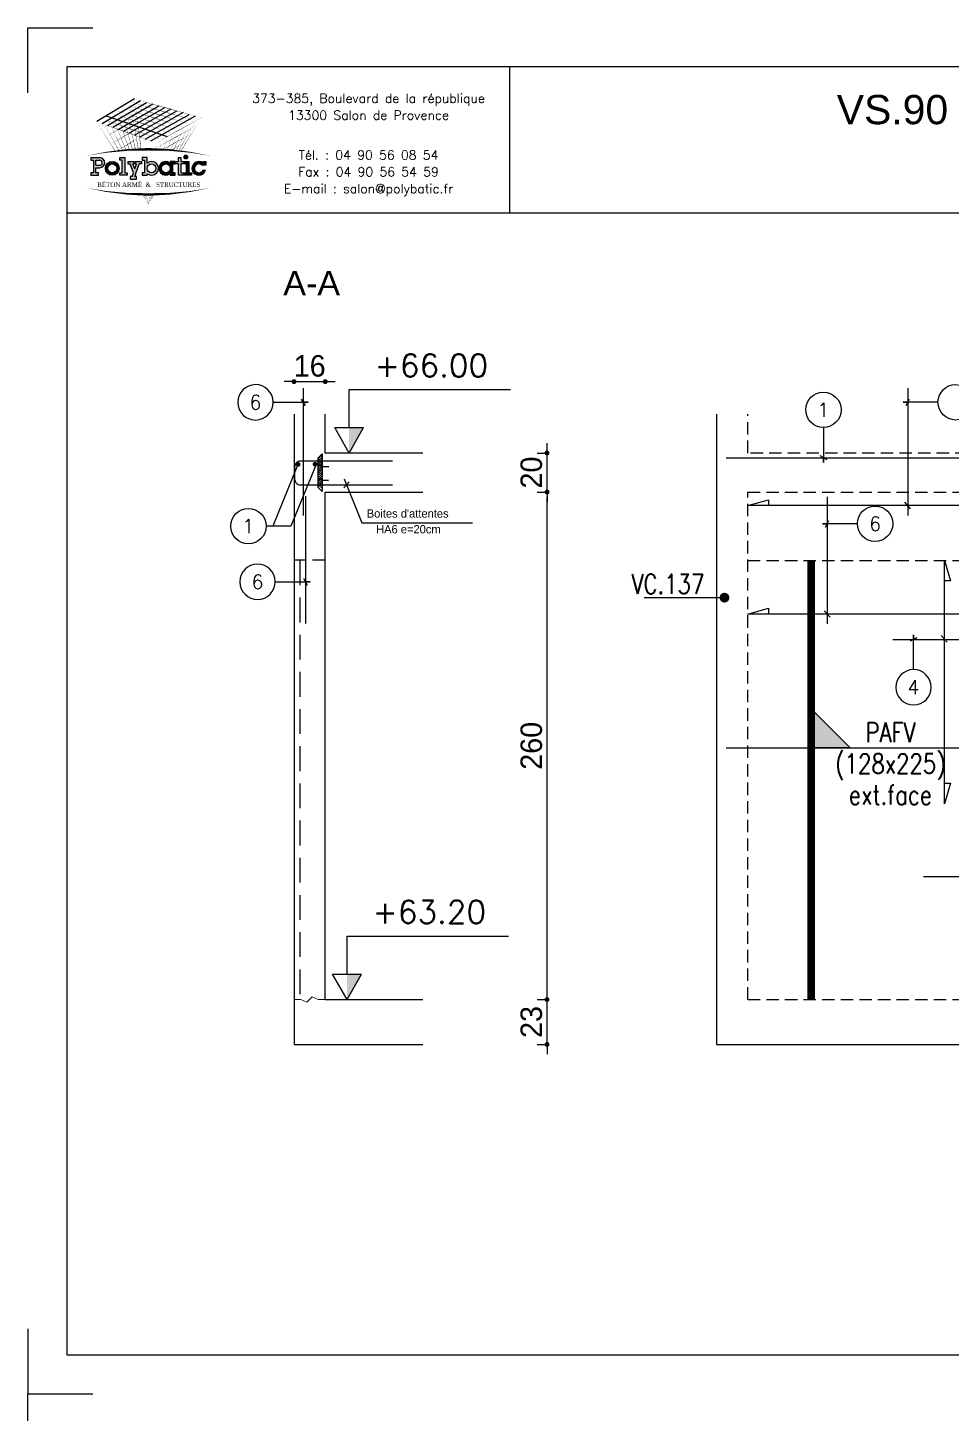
# Model space of a CAD drawing. Header units: metres. Extents: x -5618 to 118954, y -306 to 4637.
# Drawn here: x 2886 to 3359, y 884 to 1594 of the extents above; entities that cross this region are included whole.
import ezdxf
from ezdxf.enums import TextEntityAlignment as Align

# ---------------------------------------------------------------- set-up
doc = ezdxf.new("R2010")
doc.units = ezdxf.units.M
doc.linetypes.add('CACHE', pattern=[9.524999999999999, 6.35, -3.175])
doc.linetypes.add('CACHEX2', pattern=[19.049999999999997, 12.7, -6.35])
for name, color, linetype in [('COTATION', 1, 'Continuous'), ('GO-CARTOUCHE', 7, 'Continuous'), ('GO-FER-HA', 140, 'Continuous'), ('GO-TEXTE', 9, 'Continuous'), ('K_ENT_M_Building_V.76', 7, 'Continuous'), ('STR_COTATION', 1, 'Continuous'), ('STR_STA', 30, 'Continuous'), ('STR_TS', 22, 'Continuous'), ('STR_TS_TXT', 7, 'Continuous'), ('STR_VOI-POT', 6, 'Continuous')]:
    doc.layers.add(name, color=color, linetype=linetype)
doc.layers.add('Kofragna_forma', color=7, linetype='Continuous', lineweight=70)
doc.styles.add('ARIAL', font='ARIAL.TTF')
doc.styles.add('GrDimensions', font='simplex.shx')
doc.styles.add('Lucida', font='LSANSI.TTF')
doc.styles.add('POLYBATIC', font='TIMES.TTF')
doc.styles.add('schéma', font='simplex.shx')
doc.styles.add('TEXTE', font='romans.shx')
doc.styles.add('TEXTE TS', font='romans.shx', dxfattribs={"width": 0.7, "oblique": 15})
doc.styles.add('TEXTEBA', font='ARIAL.TTF')
doc.dimstyles.new('COUPE-20', dxfattribs={"dimscale": 0.5, "dimtxt": 22, "dimasz": 5, "dimexe": 0.05, "dimexo": 0, "dimgap": 5, "dimtad": 1, "dimdec": 0, "dimdsep": 46, "dimtxsty": 'Standard', "dimblk1": 'DOT', "dimblk2": 'DOT', "dimsah": 1, "dimcen": 0, "dimdle": 150, "dimclrd": 1, "dimclre": 1, "dimclrt": 7, "dimadec": 0, "dimazin": 0, "dimtfac": 1, "dimtdec": 0, "dimtix": 1, "dimtmove": 2, "dimatfit": 3, "dimldrblk": 'DOT', "dimfxl": 0, "dimtvp": 1, "dimtolj": 1, "dimtzin": 0, "dimarcsym": 0})

# ---------------------------------------------------------------- blocks, each defined once
blk = doc.blocks.new('ime')
at = {"layer": 'COTATION', "const_width": 2.5}
blk.add_lwpolyline([(1.25, 0, -1), (-1.25, 0, -1)], format="xyb", close=True, dxfattribs=at)
at = {"layer": 'COTATION'}
blk.add_lwpolyline([(41.09158464876236, 0), (0, 0)], dxfattribs=at)
at = {"layer": 'COTATION', "color": 7, "style": 'TEXTE TS', "width": 0.8}
blk.add_attdef('NAME', (9.079526555316988, 2), '', height=10, dxfattribs=at)
blk = doc.blocks.new('A$C492E529B')
h = blk.add_hatch(color=256)
h.paths.add_polyline_path([(-1.982500000000002, 0.1), (-2.082500000000003, 0.1), (-2.082500000000003, 0.2999999999999999), (-1.932500000000003, 0.2999999999999999, 1), (-1.932500000000003, 0.7), (-2.282500000000002, 0.7), (-2.282500000000001, 0.6), (-2.182500000000003, 0.6), (-2.182500000000003, 0.1), (-2.282500000000003, 0.1), (-2.282500000000004, -6.938893903907228e-18), (-1.982500000000003, -6.938893903907228e-18)])
h.paths.add_polyline_path([(-2.082500000000003, 0.3999999999999889), (-2.082500000000003, 0.6), (-1.932500000000003, 0.6, -1), (-1.932500000000003, 0.3999999999999999)], flags=16)
for color, points in [(256, [(-0.9375, 0.7), (-1.137499999999999, 0.7000000000000001), (-1.137500000000001, 0.5999999999999999), (-1.0375, 0.6), (-1.0375, 0.09999999999999998), (-1.137500000000001, 0.09999999999999996), (-1.137499999999999, -4.163336342344337e-17), (-0.8375000000000021, -4.163336342344337e-17), (-0.8375000000000004, 0.09999999999999994), (-0.9374999999999982, 0.09999999999999998)]), (256, [(1.392500000000002, 0.55), (1.2925, 0.55), (1.2925, 0.7000000000000001), (1.192500000000003, 0.7000000000000001), (1.192500000000003, 0.55), (1.092500000000003, 0.55), (1.092500000000003, 0.45), (1.192500000000004, 0.45), (1.192500000000003, -6.938893903907228e-18), (1.392500000000002, -6.938893903907228e-18), (1.392500000000002, 0.1), (1.292500000000004, 0.1), (1.292500000000004, 0.45), (1.392500000000005, 0.45)]), (140, [(1.412500000000003, 0.7250000000000001, 1), (1.562500000000005, 0.7250000000000001, 1)]), (256, [(-0.3674999999999997, 0.45), (-0.2675000000000001, 0.45), (-0.2674999999999983, 0.55), (-0.5234481005020868, 0.55), (-0.5234481005020868, 0.45), (-0.4734481005020861, 0.45), (-0.5425000000000004, 0.2527088585773882), (-0.6115518994979148, 0.45), (-0.5615518994979141, 0.45), (-0.5615518994979141, 0.55), (-0.8175000000000008, 0.55), (-0.8175000000000008, 0.45), (-0.7175000000000011, 0.45), (-0.5954740502510436, 0.1013544292886954), (-0.6484481005020868, -0.04999999999999991), (-0.7175000000000011, -0.04999999999999991), (-0.7175000000000011, -0.1499999999999999), (-0.4675000000000011, -0.1499999999999999), (-0.4675000000000011, -0.04999999999999991), (-0.5424999999999986, -0.0499999999999999)]), (256, [(1.612500000000002, 0.55), (1.412500000000003, 0.55), (1.412500000000003, 0.45), (1.512500000000003, 0.45), (1.512500000000003, 0.1), (1.412500000000003, 0.09999999999999999), (1.412500000000003, -6.938893903907228e-18), (1.712500000000002, -6.938893903907228e-18), (1.7125, 0.09999999999999999), (1.612500000000002, 0.1)]), (256, [(2.129974487139162, 0.4), (2.282500000000004, 0.4), (2.282500000000002, 0.55), (2.182500000000005, 0.55), (2.182500000000003, 0.487132034355964, 3.359496397493009), (2.272075131106462, 0.2), (2.165613883008421, 0.2, -3.125801635094081)])]:
    blk.add_hatch(color=color).paths.add_polyline_path(points)
h = blk.add_hatch(color=256)
h.paths.add_polyline_path([(-0.04749999999999943, 0.4871320343559638), (-0.04749999999999766, 0.7000000000000001), (-0.2474999999999987, 0.7), (-0.2474999999999987, 0.6000000000000001), (-0.1474999999999991, 0.6000000000000001), (-0.1474999999999991, 0.1), (-0.2475000000000005, 0.09999999999999999), (-0.2474999999999987, -6.938893903907228e-18), (-0.04749999999999766, -1.387778780781446e-17), (-0.04749999999999943, 0.06286796564403607, 2.121320343559649)])
h.paths.add_polyline_path([(-0.04749999999999943, 0.275, -1), (0.3025000000000002, 0.275, -1)], flags=16)
h = blk.add_hatch(color=256)
h.paths.add_polyline_path([(-1.157500000000001, 0.275, 1), (-1.707500000000001, 0.275, 1)])
h.paths.add_polyline_path([(-1.607500000000002, 0.275, -1), (-1.257500000000002, 0.275, -1)], flags=16)
h = blk.add_hatch(color=256)
h.paths.add_polyline_path([(1.072500000000003, 0.1), (0.9725000000000037, 0.1), (0.9725000000000037, 0.45), (1.072500000000003, 0.45), (1.072500000000003, 0.55), (0.872500000000004, 0.55), (0.872500000000004, 0.4871320343559638, 2.121320343559652), (0.872500000000004, 0.06286796564403632), (0.8725000000000058, -1.387778780781446e-17), (1.072500000000002, 0)])
h.paths.add_polyline_path([(0.5225000000000026, 0.275, -1), (0.8725000000000023, 0.275, -1)], flags=16)
for p, q in [((-0.5954740502510436, 0.101354429288693), (-0.7175000000000011, 0.45)), ((-0.6484481005020868, -0.04999999999999991), (-0.5954740502510454, 0.1013544292886897)), ((-0.5425000000000004, 0.2527088585773872), (-0.6115518994979148, 0.45)), ((-0.5425000000000004, -0.04999999999999991), (-0.3674999999999997, 0.45)), ((-0.5425000000000004, 0.2527088585773867), (-0.4734481005020861, 0.45)), ((0.872500000000004, 0.55), (0.872500000000004, 0.4871320343559638)), ((1.072500000000003, 0.55), (0.872500000000004, 0.55)), ((0.872500000000004, 0.06286796564403632), (0.872500000000004, -6.938893903907228e-18)), ((0.9725000000000037, 0.1), (0.9725000000000037, 0.45)), ((0.9725000000000037, 0.45), (1.072500000000003, 0.45)), ((1.072500000000003, 0.1), (0.9725000000000037, 0.1)), ((1.072500000000003, 0.45), (1.072500000000003, 0.55)), ((1.072500000000003, -6.938893903907228e-18), (1.072500000000003, 0.1)), ((2.165613883008421, 0.2), (2.272075131106462, 0.2)), ((0.872500000000004, -6.938893903907228e-18), (1.072500000000003, -6.938893903907228e-18))]:
    blk.add_line(p, q)
for points in [[(-2.282500000000002, 0.7), (-1.932500000000003, 0.7)], [(-2.282500000000002, 0.7), (-2.282500000000002, 0.6), (-2.182500000000003, 0.6), (-2.182500000000003, 0.1), (-2.282500000000002, 0.1), (-2.282500000000002, -6.938893903907228e-18), (-1.982500000000003, -6.938893903907228e-18), (-1.982500000000003, 0.1), (-2.082500000000003, 0.1), (-2.082500000000003, 0.2999999999999999), (-1.932500000000003, 0.2999999999999999)], [(-2.082500000000003, 0.3999999999999999), (-2.082500000000003, 0.6), (-1.932500000000003, 0.6)], [(-1.137499999999999, 0.7), (-0.9375, 0.7), (-0.9375, 0.09999999999999998), (-0.8375000000000004, 0.09999999999999994), (-0.8375000000000004, -4.163336342344337e-17), (-1.137499999999999, -4.163336342344337e-17), (-1.137499999999999, 0.09999999999999998), (-1.0375, 0.09999999999999998), (-1.0375, 0.6), (-1.137499999999999, 0.6), (-1.137499999999999, 0.7)], [(-0.2474999999999987, 0.7), (-0.2474999999999987, 0.6000000000000001), (-0.1474999999999991, 0.6000000000000001), (-0.1474999999999991, 0.1), (-0.2474999999999987, 0.1), (-0.2474999999999987, -6.938893903907228e-18), (-0.04749999999999943, -6.938893903907228e-18), (-0.04749999999999943, 0.06286796564403607)], [(-0.04749999999999943, 0.4871320343559638), (-0.04749999999999943, 0.7), (-0.2474999999999987, 0.7)], [(1.092500000000003, 0.55), (1.192500000000003, 0.55), (1.192500000000003, 0.7000000000000001), (1.292500000000002, 0.7000000000000001), (1.292500000000002, 0.55), (1.392500000000004, 0.55), (1.392500000000004, 0.45), (1.292500000000002, 0.45), (1.292500000000002, 0.1), (1.392500000000004, 0.1), (1.392500000000004, -6.938893903907228e-18), (1.192500000000003, -6.938893903907228e-18), (1.192500000000003, 0.45), (1.092500000000003, 0.45)], [(-2.082500000000003, 0.3999999999999999), (-1.932500000000003, 0.3999999999999999)], [(-0.8175000000000008, 0.55), (-0.5615518994979141, 0.55)], [(-0.8175000000000008, 0.55), (-0.8175000000000008, 0.45), (-0.7175000000000011, 0.45)], [(-0.6115518994979148, 0.45), (-0.5615518994979141, 0.45), (-0.5615518994979141, 0.55)], [(-0.5234481005020868, 0.55), (-0.2675000000000001, 0.55), (-0.2675000000000001, 0.45), (-0.3674999999999997, 0.45)], [(-0.4734481005020861, 0.45), (-0.5234481005020868, 0.45), (-0.5234481005020868, 0.55)], [(1.092500000000003, 0.45), (1.092500000000003, 0.55)], [(1.412500000000003, 0.45), (1.412500000000003, 0.55), (1.612500000000002, 0.55), (1.612500000000002, 0.1), (1.712500000000002, 0.1), (1.712500000000002, -6.938893903907228e-18), (1.412500000000003, -6.938893903907228e-18), (1.412500000000003, 0.1), (1.512500000000003, 0.1), (1.512500000000003, 0.45), (1.412500000000003, 0.45)], [(2.182500000000003, 0.487132034355964), (2.182500000000003, 0.55), (2.282500000000002, 0.55), (2.282500000000002, 0.4), (2.129974487139162, 0.4)], [(-0.6484481005020868, -0.04999999999999991), (-0.7175000000000011, -0.04999999999999991), (-0.7175000000000011, -0.1499999999999999), (-0.4675000000000011, -0.1499999999999999), (-0.4675000000000011, -0.04999999999999991), (-0.5425000000000004, -0.04999999999999991)]]:
    blk.add_lwpolyline(points)
at = {"color": 140}
blk.add_circle((1.487500000000004, 0.7250000000000001), 0.07500000000000107, dxfattribs=at)
for centre, radius in [((-1.432500000000001, 0.275), 0.275), ((-1.432500000000001, 0.275), 0.175), ((0.1275000000000013, 0.275), 0.175), ((0.6975000000000033, 0.275), 0.175)]:
    blk.add_circle(centre, radius)
for centre, radius, start, end in [((-1.932500000000003, 0.5), 0.2, 270, 90), ((-1.932500000000003, 0.5), 0.1, 270, 90), ((0.1275000000000013, 0.275), 0.275, 230.4788036413577, 129.5211963586423), ((0.6975000000000033, 0.275), 0.275, 50.47880364135766, 309.5211963586423), ((2.007500000000002, 0.275), 0.275, 50.47880364135766, 344.1733798681277), ((2.007500000000002, 0.275), 0.175, 45.58469140280684, 334.6230664748476)]:
    blk.add_arc(centre, radius, start, end)
blk = doc.blocks.new('POLYBATIC')
at = {"color": 140}
for p, q in [((-0.4296875000004547, 3.28125), (-1.601562500000455, 2.578125)), ((-1.434659090909463, 2.517755681818244), (-0.2414772727272521, 3.227982954545496)), ((-1.267755681818471, 2.457386363636374), (-0.05326704545473149, 3.174715909090992)), ((0.1349431818182438, 3.121448863636374), (-1.100852272727479, 2.397017045454504)), ((-0.933948863636715, 2.336647727272748), (0.323153409090537, 3.06818181818187)), ((-0.7670454545457233, 2.276278409090992), (0.5113636363635123, 3.014914772727252)), ((-1.308593750000455, 2.75390625), (0.5859375, 2.109375)), ((0.6995738636360329, 2.961647727272748), (-0.6001420454547315, 2.215909090909008)), ((-0.4332386363639671, 2.155539772727366), (0.8877840909092356, 2.908380681818244)), ((1.075994318181529, 2.855113636363626), (-0.2663352272729753, 2.095170454545496)), ((-0.09943181818198354, 2.034801136363626), (1.264204545454504, 2.801846590909008)), ((1.452414772727025, 2.748579545454504), (0.06747159090900823, 1.97443181818187))]:
    blk.add_line(p, q, dxfattribs=at)
for points in [[(-1.015625000000455, 2.9296875, 0.015625, 0, 0), (-0.4296875000004547, 3.28125, 0, 0, 0)], [(0.1220703125, 2.7099609375, 0.015625, 0, 0), (-0.8691406250004547, 3.017578125, 0, 0, 0)], [(-0.4912426523219438, 1.705550332218991, 0.01358734283786201, 0, 0), (-0.8691406250004547, 3.017578125, 0, 0, 0)], [(-0.8380681818182438, 2.87286931818187, 0.015625, 0, 0), (-0.2414772727272521, 3.227982954545496, 0, 0, 0)], [(0.283203125, 2.802734375, 0.015625, 0, 0), (-0.7226562500004547, 3.10546875, 0, 0, 0)], [(-0.3979455071712437, 1.710090152438511, 0.01404154563583916, 0, 0), (-0.7226562500004547, 3.10546875, 0, 0, 0)], [(-0.6605113636364877, 2.816051136363626, 0.015625, 0, 0), (-0.05326704545473149, 3.174715909090992, 0, 0, 0)], [(0.4443359375002274, 2.8955078125, 0.015625, 0, 0), (-0.5761718750004547, 3.193359375, 0, 0, 0)], [(-0.3091679367046254, 1.713523988177485, 0.01448156953465553, 0, 0), (-0.5761718750004547, 3.193359375, 0, 0, 0)], [(-0.4829545454547315, 2.759232954545496, 0.015625, 0, 0), (0.1349431818182438, 3.121448863636374, 0, 0, 0)], [(0.60546875, 2.98828125, 0.015625, 0, 0), (-0.4296875000004547, 3.28125, 0, 0, 0)], [(-0.2247129179731928, 1.715989555429132, 0.01490724232924596, 0, 0), (-0.4296875000004547, 3.28125, 0, 0, 0)], [(-0.3053977272729753, 2.702414772727366, 0.015625, 0, 0), (0.323153409090537, 3.06818181818187, 0, 0, 0)], [(-0.1278409090909918, 2.645596590909008, 0.015625, 0, 0), (0.5113636363635123, 3.014914772727252, 0, 0, 0)], [(-1.601562500000455, 2.578125, 0, 0.015625, 0), (-1.015625000000455, 2.9296875, 0, 0, 0)], [(-0.68359375, 2.24609375, 0.015625, 0, 0), (-1.601562500000455, 2.578125, 0, 0, 0)], [(-1.031467709796289, 1.660411435280935, 0.01112380078447304, 0, 0), (-1.601562500000455, 2.578125, 0, 0, 0)], [(-1.455965909090764, 2.34375, 0, 0.015625, 0), (-0.9232954545454959, 2.663352272727366, 0, 0, 0)], [(-0.5224609375, 2.3388671875, 0.015625, 0, 0), (-1.455078125000455, 2.666015625, 0, 0, 0)], [(-0.9131357219118854, 1.673060752227684, 0.0116390314757204, 0, 0), (-1.455078125000455, 2.666015625, 0, 0, 0)], [(-1.434659090909463, 2.517755681818244, 0, 0.015625, 0), (-0.8380681818182438, 2.87286931818187, 0, 0, 0)], [(-0.3613281249997726, 2.431640625, 0.015625, 0, 0), (-1.308593750000455, 2.75390625, 0, 0, 0)], [(-0.8000544418000572, 1.683696661101635, 0.01214422228537064, 0, 0), (-1.308593750000455, 2.75390625, 0, 0, 0)], [(-1.267755681818471, 2.457386363636374, 0, 0.015625, 0), (-0.6605113636364877, 2.816051136363626, 0, 0, 0)], [(-0.2001953125, 2.5244140625, 0.015625, 0, 0), (-1.162109375000455, 2.841796875, 0, 0, 0)], [(-0.6921335829376858, 1.692528341469028, 0.01263800449243644, 0, 0), (-1.162109375000455, 2.841796875, 0, 0, 0)], [(-1.100852272727479, 2.397017045454504, 0, 0.015625, 0), (-0.4829545454547315, 2.759232954545496, 0, 0, 0)], [(-0.03906250000045475, 2.6171875, 0.015625, 0, 0), (-1.015625000000455, 2.9296875, 0, 0, 0)], [(-0.5892474188822234, 1.699752169851649, 0.0131193101882493, 0, 0), (-1.015625000000455, 2.9296875, 0, 0, 0)], [(-0.933948863636715, 2.336647727272748, 0, 0.015625, 0), (-0.3053977272729753, 2.702414772727366, 0, 0, 0)], [(-0.390625, 2.982954545454504, 0, 0.015625, 0), (-0.9232954545454959, 2.663352272727366, 0, 0, 0)], [(-0.3515625, 2.684659090909008, 0, 0.015625, 0), (-0.8309659090909918, 2.397017045454504, 0, 0, 0)], [(-0.7670454545457233, 2.276278409090992, 0, 0.015625, 0), (-0.1278409090909918, 2.645596590909008, 0, 0, 0)], [(-0.6001420454547315, 2.215909090909008, 0, 0.015625, 0), (0.04971590909099177, 2.588778409090992, 0, 0, 0)], [(0.9374999999995453, 2.3046875, 0, 0.015625, 0), (-0.03906250000045475, 2.6171875, 0, 0, 0)], [(0.04971590909099177, 2.588778409090992, 0.015625, 0, 0), (0.6995738636360329, 2.961647727272748, 0, 0, 0)], [(1.11328125, 2.40234375, 0, 0.015625, 0), (0.1220703125, 2.7099609375, 0, 0, 0)], [(0.2272727272727479, 2.531960227272748, 0.015625, 0, 0), (0.8877840909092356, 2.908380681818244, 0, 0, 0)], [(1.2890625, 2.5, 0, 0.015625, 0), (0.283203125, 2.802734375, 0, 0, 0)], [(0.4048295454542767, 2.475142045454504, 0.015625, 0, 0), (1.075994318181529, 2.855113636363626, 0, 0, 0)], [(1.46484375, 2.59765625, 0, 0.015625, 0), (0.4443359375002274, 2.8955078125, 0, 0, 0)], [(0.5823863636364877, 2.41832386363626, 0.015625, 0, 0), (1.264204545454504, 2.801846590909008, 0, 0, 0)], [(1.640625000000227, 2.6953125, 0, 0.015625, 0), (0.60546875, 2.98828125, 0, 0, 0)], [(0.7599431818180165, 2.36150568181813, 0.015625, 0, 0), (1.452414772727025, 2.748579545454504, 0, 0, 0)], [(0.9374999999995453, 2.3046875, 0.015625, 0, 0), (1.640625000000227, 2.6953125, 0, 0, 0)], [(0.9418075391890852, 1.670138702828694, 0.01115810583063171, 0, 0), (1.46484375, 2.59765625, 0, 0, 0)], [(1.012016020391002, 1.662597747784957, 0.01197350437350787, 0, 0), (1.640625000000227, 2.6953125, 0, 0, 0)], [(-1.310369318181984, 2.109375, 0, 0.015625, 0), (-0.8309659090909918, 2.397017045454504, 0, 0, 0)], [(-0.3124999999997726, 2.386363636363626, 0, 0.015625, 0), (-0.738636363636715, 2.13068181818187, 0, 0, 0)], [(0.234375, 1.9140625, 0, 0.015625, 0), (-0.68359375, 2.24609375, 0, 0, 0)], [(0.41015625, 2.01171875, 0, 0.015625, 0), (-0.5224609375, 2.3388671875, 0, 0, 0)], [(-0.4332386363639671, 2.155539772727366, 0, 0.015625, 0), (0.2272727272727479, 2.531960227272748, 0, 0, 0)], [(0.5859375, 2.109375, 0, 0.015625, 0), (-0.3613281249997726, 2.431640625, 0, 0, 0)], [(-0.2663352272729753, 2.095170454545496, 0, 0.015625, 0), (0.4048295454542767, 2.475142045454504, 0, 0, 0)], [(0.7617187500002274, 2.20703125, 0, 0.015625, 0), (-0.2001953125, 2.5244140625, 0, 0, 0)], [(-0.09943181818198354, 2.034801136363626, 0, 0.015625, 0), (0.5823863636364877, 2.41832386363626, 0, 0, 0)], [(0.06747159090900823, 1.97443181818187, 0, 0.015625, 0), (0.7599431818180165, 2.36150568181813, 0, 0, 0)], [(0.234375, 1.9140625, 0, 0.015625, 0), (0.9374999999995453, 2.3046875, 0, 0, 0)], [(0.5866968277300657, 1.699916449576676, 0.007180386554667803, 0, 0), (0.7617187500002274, 2.20703125, 0, 0, 0)], [(0.6885950454347949, 1.692796153361087, 0.008296831818832406, 0, 0), (0.9374999999995453, 2.3046875, 0, 0, 0)], [(0.7648212005681216, 1.884417712436971, 0.015625, 0, 0), (1.342329545454277, 2.20525568181813, 0, 0, 0)], [(0.7810150218122089, 1.685348204963248, 0.00932677131755205, 0, 0), (1.11328125, 2.40234375, 0, 0, 0)], [(0.8522727272725206, 2.095170454545496, 0.015625, 0, 0), (1.491477272727025, 2.450284090909008, 0, 0, 0)], [(0.8650912233908912, 1.677752675667421, 0.01027809155415822, 0, 0), (1.2890625, 2.5, 0, 0, 0)], [(-1.953125, 1.5078125, 0, 0.078125, -0.05384344768960826), (0, 1.71875, 0, 0, 0)], [(-1.164772727272975, 1.875, 0, 0.015625, 0), (-0.738636363636715, 2.13068181818187, 0, 0, 0)], [(-1.019176136363967, 1.640625, 0, 0.015625, 0), (-0.6463068181817562, 1.864346590909008, 0, 0, 0)], [(-0.2734375, 2.08806818181813, 0, 0.015625, 0), (-0.6463068181817562, 1.864346590909008, 0, 0, 0)], [(-0.2343750000004547, 1.789772727272748, 0, 0.006380219183002012, 0), (-0.364879483288405, 1.711470037299478, 0, 0.006380219183002012, 0)], [(1.953125, 1.5078125, 0, 0.078125, 0.05384344768960826), (0, 1.71875, 0, 0, 0)], [(0.2130681818182438, 1.74005681818187, 0, 0.015625, 0), (0.8522727272725206, 2.095170454545496, 0, 0, 0)], [(0.2101635290903232, 1.716335487573815, 0.003228196121244227, 0, 0), (0.234375, 1.9140625, 0, 0, 0)], [(0.3490664007761097, 1.712087584760297, 0.004654464702752464, 0, 0), (0.41015625, 2.01171875, 0, 0, 0)], [(0.4469534160696185, 1.707824498826653, 0.006931142164855608, 0.015625, 0), (0.7670454545452685, 1.885653409090992, 0, 0, 0)], [(0.4740167860959446, 1.706460429945992, 0.005969104741541102, 0, 0), (0.5859375, 2.109375, 0, 0, 0)], [(0.6795939278408696, 1.674900666982467, 0.015625, 0, 0), (1.193181818181984, 1.960227272727366, 0, 0, 0)], [(0.9595825479204905, 1.668281339753776, 0.002934513941093933, 0, 0), (1.044034090909008, 1.715198863636374, 0, 0, 0)], [(-1.953125, 0.5234375, 0, 0.078125, 0.05384344768960826), (0, 0.3125, 0, 0, 0)], [(1.953125, 0.5234375, 0, 0.078125, -0.05384344768960826), (0, 0.3125, 0, 0, 0)], [(0, 0, 0, 0.003813184372856077, 0), (-0.195425699109137, 0.3145877107606339, 0, 0.003813184372856077, 0)], [(0, 0, 0, 0.003681835129602301, 0), (-0.1714354482223825, 0.3141065594943484, 0, 0.003681835129602301, 0)], [(0, 0, 0, 0.003559883067564705, 0), (-0.1490701034542781, 0.3137146953291676, 0, 0.003559883067564705, 0)], [(0, 0, 0, 0.003446298807918057, 0), (-0.1281592369196005, 0.3133977978450275, 0, 0.003446298807918057, 0)], [(0, 0, 0, 0.003340204242443637, 0), (-0.1085566378797012, 0.3131441477290764, 0, 0.003340204242443637, 0)], [(0, 0, 0, 0.00324084487628895, 0), (-0.09013599812169559, 0.312944083366574, 0, 0.00324084487628895, 0)], [(0, 0, 0, 0.00314756816438513, 0), (-0.07278751380135873, 0.312789586335839, 0, 0.00314756816438513, 0)], [(0, 0, 0, 0.003059806352468915, 0), (-0.05641517962362741, 0.3126739616427585, 0, 0.003059806352468915, 0)], [(0, 0, 0, 0.003059806352468926, 0), (-0.05641517962362741, 0.3126739616427585, 0, 0.003059806352468926, 0)], [(0, 0, 0, 0.002977062747662009, 0), (-0.04093461278057475, 0.3125915885044606, 0, 0.002977062747662009, 0)], [(0, 0, 0, 0.005103348149100338, 0), (0.03827511111785498, 0.3125800741324838, 0, 0.005103348149100338, 0)], [(0, 0, 0, 0.004857820584163759, 0), (0.06375889516698408, 0.3127222001055543, 0, 0.004857820584163759, 0)], [(0, 0, 0, 0.004635747574430795, 0), (0.08692026702033218, 0.3129129612740371, 0, 0.004635747574430795, 0)], [(0, 0, 0, 0.004433818568920311, 0), (0.1080743276174871, 0.3131384364301084, 0, 0.004433818568920311, 0)], [(0, 0, 0, 0.004249332961201733, 0), (0.1274799888360576, 0.3133883058886795, 0, 0.004249332961201733, 0)], [(0, 0, 0, 0.004080063185600645, 0), (0.1453522509866616, 0.3136548573932032, 0, 0.004080063185600645, 0)], [(0, 0, 0, 0.003924153640373415, 0), (0.1618713376651613, 0.3139322912297757, 0, 0.003924153640373415, 0)], [(0, 0, 0, 0.003780044831076442, 0), (0.1771896014565755, 0.3142162265830848, 0, 0.003780044831076442, 0)], [(0, 0, 0, 0.003646415603355052, 0), (0.1914368191760332, 0.314503345789376, 0, 0.003646415603355052, 0)]]:
    blk.add_lwpolyline(points, format="xyseb", dxfattribs=at)
at = {"color": 5, "xscale": 0.78125, "yscale": 0.78125, "zscale": 0.78125}
blk.add_blockref('A$C492E529B', (0, 0.9102189642169378), dxfattribs=at)
at = {"lineweight": 60, "style": 'POLYBATIC'}
for s, p in [('BÉTON ARMÉ', (-1.586656885245475, 0.546875)), ('STRUCTURES', (0.2401012856082616, 0.546875))]:
    blk.add_text(s, height=0.140625, dxfattribs=at).set_placement(p)
at = {"color": 140, "style": 'POLYBATIC'}
blk.add_text('&', height=0.140625, dxfattribs=at).set_placement((0, 0.546875), align=Align.CENTER)
blk = doc.blocks.new('_DOT')
at = {"color": 0, "linetype": 'ByBlock'}
blk.add_line((-0.5, 0), (-1, 0), dxfattribs=at)
at = {"color": 0, "linetype": 'ByBlock', "const_width": 0.5}
blk.add_lwpolyline([(-0.25, 0, 1), (0.25, 0, 1)], format="xyb", close=True, dxfattribs=at)
blk = doc.blocks.new('*D747')
at = {"layer": 'COTATION', "color": 1, "lineweight": -2, "ltscale": 4.5}
for p, q in [((3151.961161684934, 1098.287650674561), (3151.961161684934, 1100.787650674561)), ((3146.961161684934, 1095.787650674561), (3151.986161684934, 1095.787650674561)), ((3151.961161684934, 1072.787650674561), (3151.961161684934, 1095.787650674561)), ((3146.961161684934, 1072.787650674561), (3151.986161684934, 1072.787650674561)), ((3151.961161684934, 1070.287650674561), (3151.961161684934, 1067.787650674561))]:
    blk.add_line(p, q, dxfattribs=at)
at = {"layer": 'DEFPOINTS', "color": 0, "lineweight": -3, "ltscale": 4.5}
for p in [(3088.397514430986, 1095.787650674561), (3151.961161684934, 1095.787650674561), (3088.397514430986, 1072.787650674561)]:
    blk.add_point(p, dxfattribs=at)
at = {"layer": 'COTATION', "color": 1, "lineweight": -2, "ltscale": 4.5, "xscale": 2.5, "yscale": 2.5, "zscale": 2.5}
for p, rotation in [((3151.961161684934, 1095.787650674561), 270), ((3151.961161684934, 1072.787650674561), 90)]:
    blk.add_blockref('_DOT', p, dxfattribs=dict(at, rotation=rotation))
at = {"layer": 'COTATION', "color": 7, "lineweight": -3, "ltscale": 4.5, "insert": (3143.961161684934, 1084.287650674561), "char_height": 11, "attachment_point": 5, "rotation": 90}
blk.add_mtext('\\A1;23', dxfattribs=at)
blk = doc.blocks.new('*D748')
at = {"layer": 'COTATION', "color": 1, "lineweight": -2, "ltscale": 4.5}
for p, q in [((3146.961161684934, 1355.78765067456), (3151.986161684934, 1355.78765067456)), ((3151.961161684934, 1098.287650674561), (3151.961161684934, 1353.28765067456)), ((3146.961161684934, 1095.787650674561), (3151.986161684934, 1095.787650674561))]:
    blk.add_line(p, q, dxfattribs=at)
at = {"layer": 'DEFPOINTS', "color": 0, "lineweight": -3, "ltscale": 4.5}
for p in [(3088.397514430986, 1355.78765067456), (3151.961161684934, 1355.78765067456), (3088.397514430986, 1095.787650674561)]:
    blk.add_point(p, dxfattribs=at)
at = {"layer": 'COTATION', "color": 1, "lineweight": -2, "ltscale": 4.5, "xscale": 2.5, "yscale": 2.5, "zscale": 2.5}
for p, rotation in [((3151.961161684934, 1355.78765067456), 90), ((3151.961161684934, 1095.787650674561), 270)]:
    blk.add_blockref('_DOT', p, dxfattribs=dict(at, rotation=rotation))
at = {"layer": 'COTATION', "color": 7, "lineweight": -3, "ltscale": 4.5, "insert": (3143.961161684934, 1225.787650674561), "char_height": 11, "attachment_point": 5, "rotation": 90}
blk.add_mtext('\\A1;260', dxfattribs=at)
blk = doc.blocks.new('*D749')
at = {"layer": 'COTATION', "color": 1, "lineweight": -2, "ltscale": 4.5}
for p, q in [((3151.961161684934, 1378.290150674641), (3151.961161684934, 1380.790150674641)), ((3146.961161684934, 1375.790150674641), (3151.986161684934, 1375.790150674641)), ((3151.961161684934, 1355.78765067456), (3151.961161684934, 1375.790150674641)), ((3146.961161684934, 1355.78765067456), (3151.986161684934, 1355.78765067456)), ((3151.961161684934, 1353.28765067456), (3151.961161684934, 1350.78765067456))]:
    blk.add_line(p, q, dxfattribs=at)
at = {"layer": 'DEFPOINTS', "color": 0, "lineweight": -3, "ltscale": 4.5}
for p in [(3088.397514430986, 1375.790150674641), (3151.961161684934, 1375.790150674641), (3088.397514430986, 1355.78765067456)]:
    blk.add_point(p, dxfattribs=at)
at = {"layer": 'COTATION', "color": 1, "lineweight": -2, "ltscale": 4.5, "xscale": 2.5, "yscale": 2.5, "zscale": 2.5}
for p, rotation in [((3151.961161684934, 1375.790150674641), 270), ((3151.961161684934, 1355.78765067456), 90)]:
    blk.add_blockref('_DOT', p, dxfattribs=dict(at, rotation=rotation))
at = {"layer": 'COTATION', "color": 7, "lineweight": -3, "ltscale": 4.5, "insert": (3143.961161684934, 1365.788900674601), "char_height": 11, "attachment_point": 5, "rotation": 90}
blk.add_mtext('\\A1;20', dxfattribs=at)
blk = doc.blocks.new('stab')
at = {"layer": 'STR_STA'}
h = blk.add_hatch(dxfattribs=at)
h.set_pattern_fill('ANSI31', color=9, scale=6.075, angle=-540.0000000000001, style=0)
h.set_pattern_definition([(315.0000000000001, (-54992.65837973652, 395894.7379386253), (-0.5369592119635344, -0.5369592119635349), [])])
h.paths.add_polyline_path([(8.552378314954694, 0), (6.527378315047827, -2.025000000023283), (4.901532150164712, -2.025000000023283), (4.901532150164712, 0)])
h.paths.add_polyline_path([(4.901532150164712, 0), (4.901532150164712, -2.025000000139698), (1.74862694303738, -2.025000000023283), (1.948794948111754, 0)])
h.paths.add_polyline_path([(1.414768370159436, 0), (1.731635668373201, -2.025000000023283), (-8.030776707397308, -2.025000000023283), (-7.821117697225418, 0)])
h.paths.add_polyline_path([(-8.109998894331511, -1.562622790690511), (-9.672621684905607, 0), (-8.249247268366162, 0)])
at = {"layer": 'STR_STA', "color": 1}
blk.add_lwpolyline([(-5.928707288054284, 36.008007580298), (-5.928707288054284, 0.5705075804144144), (-5.928707288052465, -11.06744842143235, 0.4142135623762916), (-2.891207288077567, -14.1049484213363), (3.183792711886781, -14.10494842149637, 0.4142135623762916), (6.221292711968999, -11.067448421476), (6.221292711968999, 36.008007580298)], format="xyb", dxfattribs=at)
blk.add_lwpolyline([(-7.647621684882324, -2.025000000023283), (-9.672621684905607, 0), (9.672621684905607, 0), (7.647621684882324, -2.025000000023283)], close=True, dxfattribs=at)
blk.add_lwpolyline([(-3.876133816724177, 0), (-3.678095901675988, -2.222349535324611), (-3.088990557997022, 3.467548173037358), (-3.088990557997022, 0), (3.088990557997022, 0), (3.416271031775977, -2.091547353309579), (3.939919544325676, 3.205943809472956), (3.939919544325676, 0)], dxfattribs=at)
at = {"layer": 'STR_STA', "color": 6, "linetype": 'Continuous', "const_width": 1.2}
for points in [[(-3.750946255378949, -3.686379832470266, -1), (-4.950946254633891, -3.686379832470266, -1)], [(-3.63822869229989, -12.30089231230522, -1), (-4.838228691554832, -12.30089231230522, -1)]]:
    blk.add_lwpolyline(points, format="xyb", close=True, dxfattribs=at)
blk = doc.blocks.new('*D750')
at = {"layer": 'DEFPOINTS', "color": 0, "lineweight": -3, "ltscale": 4.5}
for p in [(3038.397514430986, 1412.38248951267), (3022.397514430986, 1395.79015067464, 187.688179425467), (3038.397514430986, 1395.79015067464, 187.688179425467)]:
    blk.add_point(p, dxfattribs=at)
at = {"layer": 'STR_COTATION', "color": 1, "lineweight": -2, "ltscale": 4.5}
for p, q in [((3019.897514430986, 1412.38248951267), (3017.397514430986, 1412.38248951267)), ((3022.397514430986, 1412.400875115303), (3022.397514430986, 1412.407489512671)), ((3022.397514430986, 1412.38248951267), (3038.397514430986, 1412.38248951267)), ((3038.397514430986, 1412.400875115303), (3038.397514430986, 1412.407489512671)), ((3040.897514430986, 1412.38248951267), (3043.397514430986, 1412.38248951267))]:
    blk.add_line(p, q, dxfattribs=at)
at = {"layer": 'STR_COTATION', "color": 1, "lineweight": -2, "ltscale": 4.5, "xscale": 2.5, "yscale": 2.5, "zscale": 2.5}
blk.add_blockref('_DOT', (3022.397514430986, 1412.38248951267), dxfattribs=at)
at = {"layer": 'STR_COTATION', "color": 1, "lineweight": -2, "ltscale": 4.5, "xscale": 2.5, "yscale": 2.5, "zscale": 2.5, "rotation": 180}
blk.add_blockref('_DOT', (3038.397514430986, 1412.38248951267), dxfattribs=at)
at = {"layer": 'STR_COTATION', "color": 7, "lineweight": -3, "ltscale": 4.5, "insert": (3030.397514430986, 1420.38248951267), "char_height": 11, "attachment_point": 5}
blk.add_mtext('\\A1;16', dxfattribs=at)
blk = doc.blocks.new('mrega')
at = {"layer": 'STR_TS_TXT', "style": 'TEXTE TS', "width": 0.8}
for tag, p in [('ST10', (14.47619047619082, 0)), ('DIM', (14.47619047619082, -16)), ('NOTE', (14.47619047619082, -32))]:
    blk.add_attdef(tag, text='', height=10, dxfattribs=at).set_placement(p, align=Align.CENTER)
blk = doc.blocks.new('A$C6F247267')
blk.add_hatch(color=256).paths.add_polyline_path([(5.684341886080801e-14, -0.1999999999999886), (-0.1999999999999886, 0), (5.684341886080801e-14, 0)])
blk.add_lwpolyline([(-0.1999999999999886, 0), (5.684341886080801e-14, 0), (5.684341886080801e-14, -0.1999999999999886), (-0.1999999999999886, 0)])

msp = doc.modelspace()

# ---------------------------------------------------------------- linework, layer by layer
at = {"color": 7, "linetype": 'Continuous', "lineweight": -3}
for p, q in [((3043.225262453865, 1388.790150674641, 187.688179425467), (3057.975461806278, 1388.790150674641, 187.688179425467)), ((3050.600362130067, 1375.790150674641, 187.688179425467), (3043.225262453865, 1388.790150674641, 187.688179425467)), ((3043.225262453865, 1388.790150674641, 187.688179425467), (3057.975461806278, 1388.790150674641, 187.688179425467)), ((3050.600362130067, 1375.790150674641, 187.688179425467), (3043.225262453865, 1388.790150674641, 187.688179425467)), ((3050.600362130067, 1375.790150674641, 187.688179425467), (3057.975461806278, 1388.790150674641, 187.688179425467)), ((3050.600362130067, 1375.790150674641, 187.688179425467), (3057.975461806278, 1388.790150674641, 187.688179425467)), ((3042.168160360886, 1108.787650674561, 187.688179425467), (3056.918359713299, 1108.787650674561, 187.688179425467)), ((3049.543260037089, 1095.787650674561, 187.688179425467), (3042.168160360886, 1108.787650674561, 187.688179425467)), ((3042.168160360886, 1108.787650674561, 187.688179425467), (3056.918359713299, 1108.787650674561, 187.688179425467)), ((3049.543260037089, 1095.787650674561, 187.688179425467), (3042.168160360886, 1108.787650674561, 187.688179425467)), ((3049.543260037089, 1095.787650674561, 187.688179425467), (3056.918359713299, 1108.787650674561, 187.688179425467)), ((3049.543260037089, 1095.787650674561, 187.688179425467), (3056.918359713299, 1108.787650674561, 187.688179425467))]:
    msp.add_line(p, q, dxfattribs=at)
for points in [[(2886.021186177624, 1560.380022370951), (2886.021186177624, 1593.710022370676), (2919.351186177698, 1593.710022370676)], [(3132.663186177617, 1573.71202237112), (3132.665066270396, 1498.770779128182)], [(3855.924186177557, 1498.770779128182), (2906.019186177762, 1498.770779128182)], [(2886.021186177624, 927.1100223710487), (2886.021186177624, 893.7800223710906), (2919.351186177698, 893.7800223710906)], [(2886.021186177624, 860.4500223713653), (2886.021186177624, 893.7800223710906), (2919.351186177698, 893.7800223710906)]]:
    msp.add_lwpolyline(points)
msp.add_lwpolyline([(2906.019186177762, 1573.71202237112), (2906.019186177762, 913.7780223709956), (3855.924186177557, 913.7780223709956), (3855.924186177557, 1573.71202237112)], close=True)
at = {"lineweight": 18, "elevation": 187.688179425467}
msp.add_lwpolyline([(3022.397514430986, 1095.787650674561), (3025.862454731612, 1095.787650674561), (3028.884925461503, 1094.363863082116), (3031.632603400399, 1097.134969303131), (3034.792458027381, 1095.787650674561), (3038.397514430986, 1095.787650674561)], dxfattribs=at)
at = {"color": 7, "linetype": 'Continuous', "lineweight": -3}
for points in [[(3057.975461806278, 1388.790150674641, 187.688179425467), (3050.600362130067, 1375.790150674641, 187.688179425467), (3050.600362130067, 1388.757333810721, 187.688179425467)], [(3057.975461806278, 1388.790150674641, 187.688179425467), (3050.600362130067, 1375.790150674641, 187.688179425467), (3050.600362130067, 1388.757333810721, 187.688179425467)], [(3056.918359713299, 1108.787650674561, 187.688179425467), (3049.543260037089, 1095.787650674561, 187.688179425467), (3049.543260037089, 1108.754833810642, 187.688179425467)], [(3056.918359713299, 1108.787650674561, 187.688179425467), (3049.543260037089, 1095.787650674561, 187.688179425467), (3049.543260037089, 1108.754833810642, 187.688179425467)]]:
    msp.add_solid(points, dxfattribs=at)
at = {"layer": 'COTATION'}
for p, q in [((3338.182754126562, 1347.210324826752, 187.6881794254669), (3335.232060413236, 1350.56544187988, 187.6881794254669)), ((3296.899609469838, 1291.621960030623, 93.84408971273342), (3293.948915756511, 1294.977077083751, 93.84408971273342)), ((3356.834189520607, 1278.865318388501, 375.3763588509339), (3353.88349580728, 1282.220435441629, 375.3763588509339))]:
    msp.add_line(p, q, dxfattribs=at)
for points, elevation in [([(3792.161033942572, 1348.887883353315), (3792.161033942572, 1351.887877083055), (3802.718681899661, 1348.887883353315), (3254.767368616417, 1348.887883353316), (3265.325016573476, 1351.887877083056), (3265.325016573476, 1348.887883353316)], 187.6881794254669), ([(3355.577382124582, 1206.624122580892), (3358.577375854322, 1206.624122580892), (3355.577382124582, 1196.066474623804), (3355.577382124575, 1320.787650645252), (3358.577375854315, 1310.230002688193), (3355.577382124575, 1310.230002688193)], 281.5322691382004), ([(3364.209720659328, 1293.299518557187), (3364.209720659328, 1296.299512286926), (3374.767368616416, 1293.299518557187), (3254.767368616417, 1293.299518557187), (3265.325016573476, 1296.299512286927), (3265.325016573476, 1293.299518557187)], 93.84408971273342)]:
    msp.add_lwpolyline(points, dxfattribs=dict(at, elevation=elevation))
at = {"layer": 'GO-CARTOUCHE', "color": 2, "ltscale": 3}
msp.add_line((3050.69185775202, 1360.983327435386, 187.688179425467), (3047.884933062394, 1358.008029933814, 187.688179425467), dxfattribs=at)
at = {"layer": 'GO-CARTOUCHE', "color": 2, "ltscale": 3, "elevation": 187.688179425467}
msp.add_lwpolyline([(3048.090493740654, 1362.490739706021), (3057.055102457392, 1340.076921535813), (3113.755054995285, 1340.076921535813)], dxfattribs=at)
at = {"layer": 'GO-FER-HA'}
for points, elevation in [([(3011.693887305358, 1401.840552195354, 512.322006256741), (3011.69416341889, 1401.769841517518), (3029.561627794956, 1401.769859837238), (3027.16162779505, 1401.769857376489), (3028.05868580976, 1400.072802021391), (3026.26456978005, 1403.466912731588)], 187.688179425467), ([(3293.41570675543, 1388.880290193222, -512.322006256741), (3293.486417433548, 1388.88001415219), (3293.486417433548, 1371.012549776114), (3293.486417433548, 1373.412549776021), (3295.183473708409, 1372.515493501323), (3291.789361158687, 1374.30960605101)], 187.688179425467), ([(3352.175119784872, 1401.840568054609, -512.322006256741), (3352.17484374384, 1401.769857376491), (3334.307379367765, 1401.769857376488), (3336.707379367672, 1401.769857376488), (3335.810323092974, 1400.072801101627), (3337.604435642661, 1403.46691365135)], 187.688179425467), ([(3310.891975128147, 1339.627633720431, -512.322006256741), (3310.891699087116, 1339.556923042313), (3293.024234711041, 1339.55692304231), (3295.424234710948, 1339.55692304231), (3294.527178436249, 1337.859866767449), (3296.321290985937, 1341.253979317172)], 93.84408971273348), ([(3012.784221914441, 1309.911508450041, 512.322006256741), (3012.784498027973, 1309.840797772206), (3030.651962404038, 1309.840816091925), (3028.251962404133, 1309.840813631177), (3029.149020418843, 1308.143758276079), (3027.354904389133, 1311.537868986275)], 187.688179425467), ([(3339.547149697766, 1264.826638993642, 512.322006256741), (3339.617860375882, 1264.826915034674), (3339.617860375885, 1282.69437941075), (3339.617860375885, 1280.294379410843), (3341.314916650746, 1281.191435685541), (3337.920804101024, 1279.397323135855)], 375.3763588509339)]:
    msp.add_lwpolyline(points, format="xyb", dxfattribs=dict(at, elevation=elevation))
at = {"layer": 'GO-FER-HA', "elevation": 187.688179425467}
for points in [[(3033.700182417929, 1369.955200088496), (3020.819044277521, 1338.322941947533), (3008.079252283421, 1338.322941947533)], [(3024.368208384663, 1369.955200088496), (3011.487070244254, 1338.322941947533), (3008.079252283407, 1338.322941947533)]]:
    msp.add_lwpolyline(points, dxfattribs=at)
at = {"layer": 'GO-FER-HA'}
msp.add_circle((2999.022489648557, 1338.322941947533, 187.688179425467), 9.05676263485475, dxfattribs=at)
at = {"layer": 'K_ENT_M_Building_V.76', "color": 30, "linetype": 'Continuous', "lineweight": -3}
for p, q in [((3050.600362130067, 1388.790150674641, 187.688179425467), (3050.600362130067, 1408.290150674641, 187.688179425467)), ((3050.600362130067, 1408.290150674641, 187.688179425467), (3057.100362130067, 1408.290150674641, 187.688179425467)), ((3050.600362130067, 1388.790150674641, 187.688179425467), (3050.600362130067, 1408.290150674641, 187.688179425467)), ((3050.600362130067, 1408.290150674641, 187.688179425467), (3057.100362130067, 1408.290150674641, 187.688179425467)), ((3057.100362130067, 1408.290150674641, 187.688179425467), (3133.24321927293, 1408.290150674641, 187.688179425467)), ((3057.100362130067, 1408.290150674641, 187.688179425467), (3133.24321927293, 1408.290150674641, 187.688179425467)), ((3049.543260037089, 1108.787650674561, 187.688179425467), (3049.543260037089, 1128.287650674561, 187.688179425467)), ((3049.543260037089, 1128.287650674561, 187.688179425467), (3056.043260037089, 1128.287650674561, 187.688179425467)), ((3049.543260037089, 1108.787650674561, 187.688179425467), (3049.543260037089, 1128.287650674561, 187.688179425467)), ((3049.543260037089, 1128.287650674561, 187.688179425467), (3056.043260037089, 1128.287650674561, 187.688179425467)), ((3056.043260037089, 1128.287650674561, 187.688179425467), (3132.186117179952, 1128.287650674561, 187.688179425467)), ((3056.043260037089, 1128.287650674561, 187.688179425467), (3132.186117179952, 1128.287650674561, 187.688179425467))]:
    msp.add_line(p, q, dxfattribs=at)
at = {"layer": 'Kofragna_forma', "color": 4, "lineweight": -3}
for p, q in [((3022.397514430986, 1395.79015067464, 187.688179425467), (3022.397514430986, 1072.787650674561, 187.688179425467)), ((3038.397514430986, 1375.790150674641, 187.688179425467), (3038.397514430986, 1395.79015067464, 187.688179425467)), ((3238.767361553223, 1395.790150674639, 187.688179425467), (3238.767361553223, 1156.787650674561, 187.688179425467)), ((3088.397514430986, 1375.790150674641, 187.688179425467), (3038.397514430986, 1375.790150674641, 187.688179425467)), ((3038.397514430986, 1095.787650674561, 187.688179425467), (3038.397514430986, 1355.78765067456, 187.688179425467)), ((3038.397514430986, 1355.78765067456, 187.688179425467), (3088.397514430986, 1355.78765067456, 187.688179425467)), ((3238.766204850775, 1156.787650674561, 187.688179425467), (3238.766204850775, 1072.787650674561, 187.688179425467)), ((3038.397514430986, 1095.787650674561, 187.688179425467), (3088.397514430986, 1095.787650674561, 187.688179425467)), ((3022.397514430986, 1072.787650674561, 187.688179425467), (3088.397514430986, 1072.787650674561, 187.688179425467)), ((3238.766204850775, 1072.787650674561, 187.688179425467), (3818.81618189973, 1072.78765067456, 187.688179425467))]:
    msp.add_line(p, q, dxfattribs=at)
at = {"layer": 'Kofragna_forma', "linetype": 'CACHE', "lineweight": -3}
for p, q in [((3254.767368616417, 1375.790150674641, 187.688179425467), (3254.767368616417, 1395.790150674639, 187.688179425467)), ((3519.767368616417, 1375.790150674641, 187.688179425467), (3254.767373021529, 1375.790150674641, 187.688179425467)), ((3254.767368616415, 1095.787650674561, 187.688179425467), (3254.767368616417, 1355.78765067456, 187.688179425467)), ((3254.767373021529, 1355.78765067456, 187.688179425467), (3519.767368616416, 1355.78765067456, 187.688179425467)), ((3022.397514430986, 1321.069572882024, 187.688179425467), (3038.397514430985, 1321.069572882024, 187.688179425467)), ((3254.767368616415, 1095.787650674561, 187.688179425467), (3519.767368616415, 1095.787650674561, 187.688179425467))]:
    msp.add_line(p, q, dxfattribs=at)
at = {"layer": 'Kofragna_forma', "linetype": 'CACHE', "lineweight": -3, "elevation": 93.84408971273348}
msp.add_lwpolyline([(3254.767368616417, 1320.787650674561), (3802.718681899661, 1320.787650674561)], dxfattribs=at)
at = {"layer": 'STR_TS', "color": 3}
msp.add_line((3243.767001728971, 1224.814237052693, 187.6281951521343), (3372.230443181302, 1224.814237052693, 186.086926997937), dxfattribs=at)
at = {"layer": 'STR_TS', "linetype": 'CACHE', "ltscale": 2, "const_width": 4, "elevation": 93.84408971273348}
msp.add_lwpolyline([(3287.274806346089, 1095.787650674561), (3287.274806346104, 1320.787650674561)], dxfattribs=at)
at = {"layer": 'STR_TS', "color": 3, "elevation": 281.5322691382005}
msp.add_lwpolyline([(3344.767368616413, 1158.87240604317), (3484.767368616471, 1158.87240604317)], dxfattribs=at)
at = {"layer": 'STR_VOI-POT'}
for p, q in [((3027.161623316046, 1408.961880266738, 187.688179425467), (3027.16165672672, 1343.790150674641, 187.688179425467)), ((3336.707376472608, 1408.961880266738, 187.688179425467), (3336.707409883282, 1343.790150674641, 187.688179425467)), ((3243.767361553223, 1373.412549776021, 187.6881794254669), (3815.81618189973, 1373.412549776023, 187.6881794254669)), ((3028.251957925129, 1353.655437678073, 187.688179425467), (3028.251991335802, 1288.483708085975, 187.688179425467)), ((3295.424231815884, 1353.37351547061, 93.84408971273348), (3295.424265226558, 1288.201785878512, 93.84408971273348))]:
    msp.add_line(p, q, dxfattribs=at)
at = {"layer": 'STR_VOI-POT', "color": 1, "linetype": 'CACHEX2', "elevation": 187.688179425467}
msp.add_lwpolyline([(3025.399999614884, 1320.787650674561), (3025.399349253728, 1095.787650674561)], dxfattribs=at)
at = {"layer": 'STR_VOI-POT', "elevation": 375.3763588509339}
msp.add_lwpolyline([(3329.094678553371, 1280.294379410843), (3373.421778260319, 1280.294379410843), (3367.439889581659, 1274.31249073219)], dxfattribs=at)

# ---------------------------------------------------------------- block references
at = {"xscale": 16.49835000000894, "yscale": 16.49834999989253, "zscale": 16.49835000000003}
msp.add_blockref('POLYBATIC', (2947.788113198481, 1503.089301114083), dxfattribs=at)
at = {"layer": 'COTATION'}
ref = msp.add_blockref('ime', (3242.835293161207, 1301.687696457334, 187.688179425467), dxfattribs=dict(at, xscale=-1))
ref.add_attrib('NAME', 'VC.137', (3195.167249587903, 1303.687696457334, 187.688179425467), dxfattribs={"color": 7, "height": 10, "style": 'TEXTE TS', "width": 0.8})
at = {"layer": 'STR_STA', "zscale": 0.001000000000004775, "rotation": 270}
msp.add_blockref('stab', (3036.818115827793, 1365.716971396568, 187.688179425467), dxfattribs=at)
at = {"layer": 'STR_TS', "xscale": 100, "yscale": 100, "zscale": 100, "rotation": 180}
msp.add_blockref('A$C6F247267', (3287.274806346089, 1224.814237052693, 116.3812794923488), dxfattribs=at)
at = {"layer": 'STR_TS_TXT'}
msp.add_blockref('mrega', (3313.358680639663, 1227.653132516646, 281.5322691381999), dxfattribs=at).add_auto_attribs({'NOTE': 'ext.face', 'ST10': 'PAFV', 'DIM': '(128x225)'})

# ---------------------------------------------------------------- texts
at = {"style": 'schéma'}
for s, p in [('373-385, Boulevard de la république', (3060.543836623435, 1555.17575907637)), ('13300 Salon de Provence', (3060.543836623435, 1546.545386158159)), ('Tél. : 04 90 56 08 54', (3060.543836623435, 1526.16226823255)), ('Fax : 04 90 56 54 59', (3060.543836623435, 1517.531895314688)), ('E-mail : salon@polybatic.fr', (3060.543836623435, 1508.901522396128))]:
    msp.add_text(s, height=4.6662, dxfattribs=at).set_placement(p, align=Align.CENTER)
at = {"style": 'ARIAL'}
msp.add_text('VS.90', height=15, dxfattribs=at).set_placement((3300.322590998139, 1544.270734758945))
at = {"layer": 'GO-FER-HA', "style": 'TEXTE'}
for s, height, rotation, p in [('6', 7.199999999999998, 5.874609039224765e-05, (3002.637400784038, 1401.769832231493, 281.6881794254671)), ('1', 7.199999999999999, 359.9999999999544, (3293.486417433568, 1397.936776787044, 281.6881794254671)), ('1', 7.199999999999999, 359.9999999999544, (2999.022489648528, 1338.322941947533, 187.688179425467)), ('6', 7.199999999999999, 359.9999999999479, (3319.948461721972, 1339.556923042293, 187.8440897127336)), ('6', 7.199999999999998, 5.874609039224765e-05, (3003.72773539312, 1309.840788486181, 281.6881794254671))]:
    msp.add_text(s, height=height, rotation=rotation, dxfattribs=at).set_placement(p, align=Align.MIDDLE_CENTER)
msp.add_text('4', height=7.199999999999999, dxfattribs=at).set_placement((3339.617860375904, 1255.770152399936, 469.376358850934), align=Align.MIDDLE_CENTER)
at = {"layer": 'GO-TEXTE', "style": 'TEXTEBA'}
msp.add_text('A-A', height=12.49708794321094, dxfattribs=at).set_placement((3016.891557965265, 1456.619519159955, 187.688179425467))
at = {"layer": 'GO-TEXTE', "linetype": 'Continuous', "style": 'Lucida'}
for s, p in [("Boites d'attentes", (3059.655508686117, 1342.696549352768, 187.688179425467)), ('HA6 e=20cm', (3064.42052624175, 1334.619027607082, 187.688179425467))]:
    msp.add_text(s, height=4.255999999999999, rotation=0.001797547044573023, dxfattribs=at).set_placement(p)
at = {"layer": 'K_ENT_M_Building_V.76', "color": 0, "linetype": 'Continuous', "lineweight": -3, "char_height": 11.7, "attachment_point": 7, "style": 'GrDimensions'}
for s, insert in [('+66.00', (3063.600362130075, 1414.790150674641, 187.688179425467)), ('\\A1;+63.20', (3062.543260037096, 1134.787650674561, 187.688179425467))]:
    msp.add_mtext(s, dxfattribs=dict(at, insert=insert))

# ---------------------------------------------------------------- dimensions: what is measured, and where the dimension line sits
at = {"layer": 'COTATION', "lineweight": -3, "ltscale": 4.5}
for base, p1, p2, picture, middle in [((3151.961161684934, 1375.790150674641, 93.84408971273348), (3088.397514430986, 1355.78765067456, 93.84408971273348), (3088.397514430986, 1375.790150674641, 93.84408971273348), '*D749', (3143.961161684934, 1365.788900674601, 93.84408971273348)), ((3151.961161684934, 1355.78765067456, 93.84408971273348), (3088.397514430986, 1095.787650674561, 93.84408971273348), (3088.397514430986, 1355.78765067456, 93.84408971273348), '*D748', (3143.961161684934, 1225.787650674561, 93.84408971273348)), ((3151.961161684934, 1095.787650674561, 93.84408971273348), (3088.397514430986, 1072.787650674561, 93.84408971273348), (3088.397514430986, 1095.787650674561, 93.84408971273348), '*D747', (3143.961161684934, 1084.287650674561, 93.84408971273348))]:
    dim = msp.add_linear_dim(base=base, p1=p1, p2=p2, angle=90, dimstyle='COUPE-20', dxfattribs=at)
    dim.commit()
    dim.dimension.update_dxf_attribs({"geometry": picture, "text_midpoint": middle})
at = {"layer": 'STR_COTATION', "lineweight": -3, "ltscale": 4.5}
dim = msp.add_linear_dim(base=(3038.397514430986, 1412.38248951267), p1=(3022.397514430986, 1395.79015067464, 187.688179425467), p2=(3038.397514430986, 1395.79015067464, 187.688179425467), dimstyle='COUPE-20', override={"dimfxl": 0.1}, dxfattribs=at)
dim.commit()
dim.dimension.update_dxf_attribs({"geometry": '*D750', "text_midpoint": (3030.397514430986, 1420.38248951267)})

doc.saveas('drawing.dxf')
